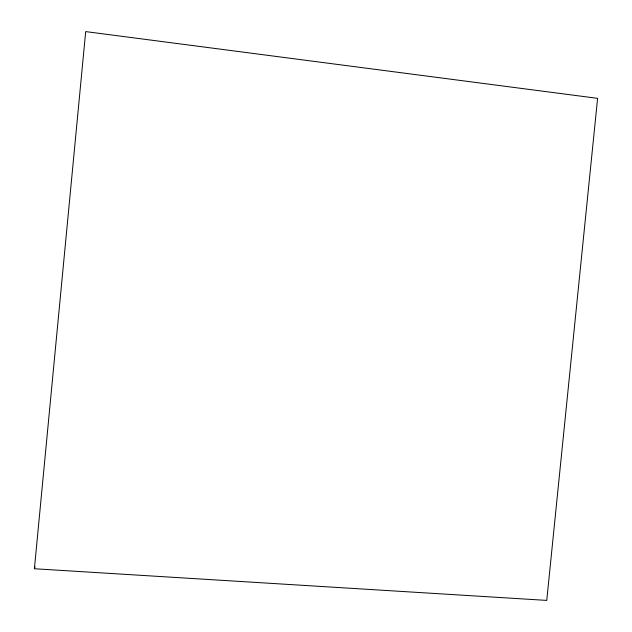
<?xml version="1.0" encoding="UTF-8"?>
<svg xmlns="http://www.w3.org/2000/svg" width="632" height="632" viewBox="0 0 632 632"><rect width="100%" height="100%" fill="white"/><g stroke="black" fill="none" stroke-linecap="round" stroke-linejoin="round"><path stroke-width="0.95" d="M34.404 568.745L85.691 31.6L597.596 98.347L546.759 600.4L34.404 568.745L35.068 566.896"/></g></svg>
